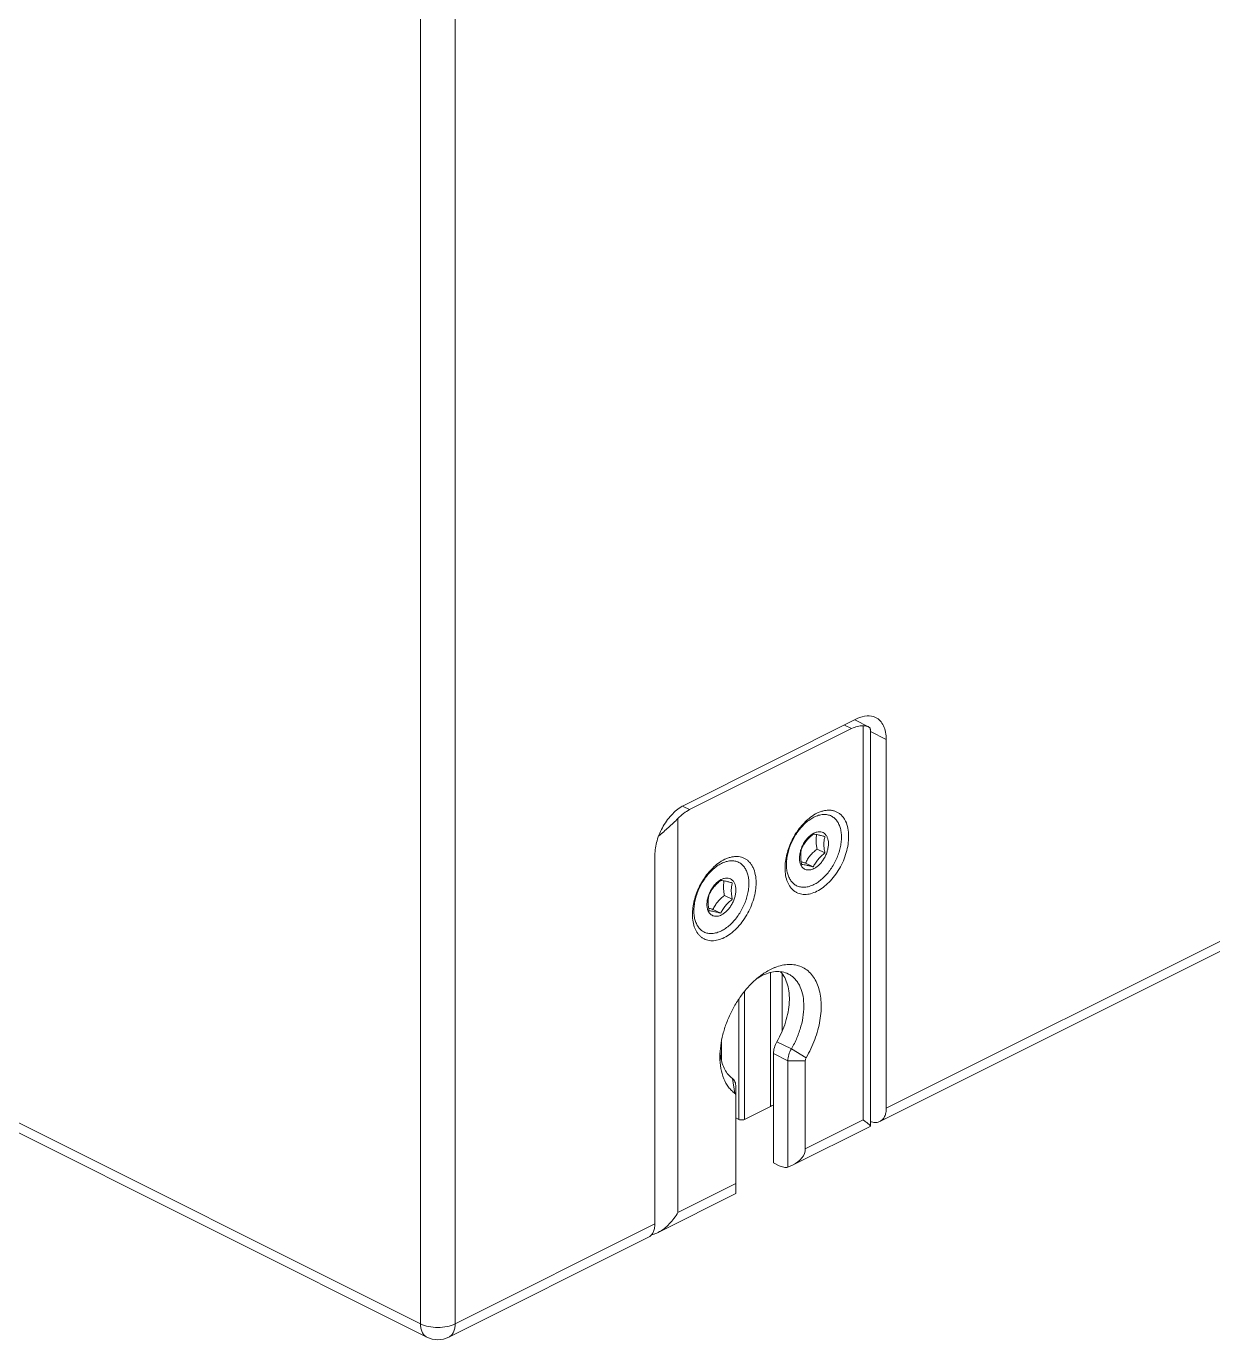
# Model space of a CAD drawing. Header units: millimetres. Extents: x 1177 to 4296, y 93 to 2298.
# Drawn here: x 3790.6 to 3935.6, y 1076.6 to 1237 of the extents above; entities that cross this region are included whole.
import ezdxf

# ---------------------------------------------------------------- set-up
doc = ezdxf.new("R2010")
doc.units = ezdxf.units.MM
doc.header["$LTSCALE"] = 0.1
doc.layers.get('0').update_dxf_attribs({"lineweight": 13})

msp = doc.modelspace()

# ---------------------------------------------------------------- linework, layer by layer
for p, q in [((3838.8, 1506.33), (3838.8, 1078.51)), ((3843.04, 1506.33), (3843.04, 1078.51)), ((4170.38, 1242.18), (3895.72, 1104.85)), ((4169.6, 1240.56), (3894.94, 1103.23)), ((3838.8, 1078.51), (3592.02, 1201.9)), ((3839.58, 1076.89), (3592.8, 1200.28)), ((3870.97, 1141.84), (3892.18, 1152.45)), ((3891.87, 1152.29), (3893.55, 1151.45)), ((3891.48, 1151.23), (3871.68, 1141.33)), ((3891.48, 1151.23), (3890.61, 1151.66)), ((3892.89, 1103.44), (3892.89, 1151.57)), ((3893.77, 1102.66), (3893.77, 1151.12)), ((3893.77, 1150.86), (3895.72, 1149.88)), ((3895.72, 1149.88), (3895.72, 1104.85)), ((3871.68, 1141.33), (3870.91, 1141.71)), ((3870.26, 1092.12), (3870.26, 1140.26)), ((3888.22, 1136.04), (3887.27, 1136.51)), ((3867.44, 1090.71), (3867.44, 1135.74)), ((3886.8, 1134.33), (3885.85, 1134.81)), ((3876.9, 1130.38), (3875.95, 1130.86)), ((3875.49, 1128.67), (3874.54, 1129.15)), ((3881.58, 1121.41), (3881.58, 1105.08)), ((3882.99, 1121.25), (3882.99, 1114.26)), ((3878.4, 1103.49), (3878.4, 1119.11)), ((3877.69, 1103.49), (3877.69, 1118.15)), ((3875.57, 1110.71), (3875.57, 1112.96)), ((3882.35, 1112.98), (3884.12, 1112.1)), ((3885.93, 1111.02), (3884.12, 1112.1)), ((3875.42, 1111.74), (3875.42, 1111.85)), ((3881.93, 1111.54), (3883.7, 1110.66)), ((3881.93, 1098.19), (3881.93, 1111.54)), ((3885.82, 1110.66), (3883.7, 1110.66)), ((3883.7, 1110.66), (3883.7, 1097.65)), ((3885.82, 1110.66), (3885.82, 1099.9)), ((3877.23, 1106.67), (3876.92, 1108.5)), ((3877.34, 1094.43), (3877.34, 1107.47)), ((3881.58, 1105.08), (3878.4, 1103.49)), ((3877.69, 1103.49), (3877.34, 1103.67)), ((3893.76, 1102.64), (3884.26, 1097.89)), ((3892.89, 1103.44), (3885.82, 1099.9)), ((3882.64, 1097.83), (3881.93, 1098.19)), ((3883.7, 1097.65), (3884.26, 1097.89)), ((3877.34, 1094.43), (3867.84, 1089.68)), ((3877.34, 1095.66), (3870.26, 1092.12)), ((3867.44, 1090.71), (3843.04, 1078.51)), ((3866.66, 1089.09), (3842.26, 1076.89))]:
    msp.add_line(p, q)
for centre, radius, start, end in [((3887.83, 1136.56), 2.13, 116.6099, 120.0733), ((3889.07, 1135.19), 3.98, 158.6971, 159.1186), ((3876.52, 1130.9), 2.13, 116.6099, 120.0733), ((3877.75, 1129.53), 3.98, 158.6971, 159.1186), ((3884.4, 1116.25), 6.23, 111.4342, 112.1191), ((3883.47, 1115.19), 6.55, 118.0702, 122.9564), ((3894.53, 1105.13), 2.04, 248.2596, 252.7414), ((3840.92, 1079.57), 3, 243.4349, 296.5651)]:
    msp.add_arc(centre, radius, start, end)
msp.add_ellipse((3881.58, 1099.9), major_axis=(4.24, 0), ratio=0.612372, start_param=-0.886076, end_param=0)
for points, knots in [([(3892.18, 1152.45), (3892.55, 1152.63), (3893.3, 1152.88), (3894.1, 1152.75), (3894.42, 1152.59)], [0, 0, 0, 0, 0.536339, 1, 1, 1, 1]), ([(3894.42, 1152.59), (3894.62, 1152.49), (3895.01, 1152.19), (3895.42, 1151.56), (3895.67, 1150.77), (3895.72, 1150.19), (3895.72, 1149.88)], [0, 0, 0, 0, 0.217166, 0.450361, 0.71044, 1, 1, 1, 1]), ([(3892.89, 1151.57), (3892.66, 1151.58), (3892.17, 1151.52), (3891.71, 1151.34), (3891.48, 1151.23)], [0, 0, 0, 0, 0.474407, 1, 1, 1, 1]), ([(3893.55, 1151.45), (3893.51, 1151.47), (3893.42, 1151.5), (3893.27, 1151.54), (3893.09, 1151.56), (3892.96, 1151.57), (3892.89, 1151.57)], [0, 0, 0, 0, 0.190643, 0.417849, 0.686895, 1, 1, 1, 1]), ([(3893.77, 1151.12), (3893.77, 1151.15), (3893.76, 1151.22), (3893.72, 1151.31), (3893.65, 1151.39), (3893.58, 1151.43), (3893.55, 1151.45)], [0, 0, 0, 0, 0.239823, 0.471372, 0.716781, 1, 1, 1, 1]), ([(3867.44, 1135.74), (3867.44, 1136.35), (3867.64, 1137.6), (3868.4, 1139.35), (3869.51, 1140.84), (3870.47, 1141.59), (3870.97, 1141.84)], [0, 0, 0, 0, 0.246823, 0.511783, 0.770296, 1, 1, 1, 1]), ([(3871.68, 1141.33), (3871.42, 1141.2), (3870.92, 1140.88), (3870.48, 1140.48), (3870.26, 1140.26)], [0, 0, 0, 0, 0.479186, 1, 1, 1, 1]), ([(3886.46, 1140.39), (3886.72, 1140.59), (3887.14, 1140.86), (3887.73, 1141.1), (3888.16, 1141.21), (3888.57, 1141.27), (3888.97, 1141.26), (3889.35, 1141.18), (3889.7, 1141.04), (3890.02, 1140.85), (3890.31, 1140.59), (3890.56, 1140.27), (3890.84, 1139.78), (3891.07, 1139.03), (3891.12, 1138.39), (3891.12, 1138.06)], [0, 0, 0, 0, 0.144612, 0.211412, 0.27455, 0.334338, 0.391316, 0.446257, 0.500124, 0.553991, 0.608933, 0.665912, 0.725701, 0.855382, 1, 1, 1, 1]), ([(3870.26, 1140.26), (3870.08, 1140.07), (3869.7, 1139.7), (3868.92, 1138.99), (3868.32, 1138.46), (3867.93, 1138.12)], [0, 0, 0, 0, 0.249361, 0.506132, 1, 1, 1, 1]), ([(3883.35, 1134.17), (3883.35, 1134.45), (3883.39, 1135.03), (3883.56, 1135.9), (3883.83, 1136.77), (3884.21, 1137.63), (3884.67, 1138.44), (3885.2, 1139.19), (3885.8, 1139.85), (3886.23, 1140.23), (3886.46, 1140.39)], [0, 0, 0, 0, 0.117243, 0.240994, 0.369309, 0.5, 0.630689, 0.75901, 0.882749, 1, 1, 1, 1]), ([(3886.88, 1140.41), (3886.7, 1140.32), (3886.35, 1140.1), (3885.85, 1139.71), (3885.37, 1139.23), (3884.78, 1138.5), (3884.29, 1137.67), (3883.92, 1136.78), (3883.71, 1136.1), (3883.57, 1135.43), (3883.51, 1134.77), (3883.53, 1134.15), (3883.63, 1133.58), (3883.8, 1133.07), (3884.05, 1132.63), (3884.37, 1132.28), (3884.62, 1132.11), (3884.76, 1132.04)], [0, 0, 0, 0, 0.059827, 0.123763, 0.191228, 0.261479, 0.406334, 0.479009, 0.550381, 0.619462, 0.685388, 0.747484, 0.805341, 0.858897, 0.908524, 0.955103, 1, 1, 1, 1]), ([(3886.88, 1140.41), (3887.06, 1140.5), (3887.43, 1140.65), (3887.99, 1140.75), (3888.44, 1140.73), (3888.78, 1140.64), (3888.93, 1140.58), (3889.01, 1140.54)], [0, 0, 0, 0, 0.279055, 0.535047, 0.772465, 0.886915, 1, 1, 1, 1]), ([(3889.01, 1140.54), (3889.14, 1140.47), (3889.4, 1140.3), (3889.71, 1139.95), (3889.96, 1139.51), (3890.13, 1139), (3890.23, 1138.43), (3890.25, 1137.81), (3890.19, 1137.16), (3890.05, 1136.48), (3889.84, 1135.8), (3889.47, 1134.92), (3888.98, 1134.08), (3888.39, 1133.35), (3887.91, 1132.88), (3887.41, 1132.48), (3887.06, 1132.27), (3886.88, 1132.18)], [0, 0, 0, 0, 0.044897, 0.091476, 0.141103, 0.194659, 0.252516, 0.314612, 0.380538, 0.449619, 0.520991, 0.593666, 0.738521, 0.808772, 0.876237, 0.940173, 1, 1, 1, 1]), ([(3891.12, 1138.06), (3891.12, 1137.74), (3891.07, 1137.07), (3890.85, 1136.07), (3890.49, 1135.07), (3890.01, 1134.12), (3889.42, 1133.23), (3888.75, 1132.46), (3888.03, 1131.82), (3887.27, 1131.34), (3886.51, 1131.04), (3885.88, 1130.95), (3885.4, 1130.99), (3885.07, 1131.07), (3884.76, 1131.19), (3884.48, 1131.37), (3884.22, 1131.59), (3883.91, 1131.95), (3883.6, 1132.51), (3883.39, 1133.3), (3883.35, 1133.87), (3883.35, 1134.17)], [0, 0, 0, 0, 0.068684, 0.141534, 0.217028, 0.293412, 0.36886, 0.441621, 0.510182, 0.573445, 0.630935, 0.683047, 0.707566, 0.731385, 0.754843, 0.778311, 0.802158, 0.826721, 0.878956, 0.936593, 1, 1, 1, 1]), ([(3885.36, 1136.64), (3885.43, 1136.82), (3885.61, 1137.19), (3885.94, 1137.68), (3886.32, 1138.09), (3886.62, 1138.31), (3886.77, 1138.4)], [0, 0, 0, 0, 0.264274, 0.524832, 0.772497, 1, 1, 1, 1]), ([(3885.39, 1136.62), (3885.47, 1136.78), (3885.64, 1137.1), (3885.96, 1137.55), (3886.36, 1137.97), (3886.65, 1138.21), (3886.8, 1138.33)], [0, 0, 0, 0, 0.238829, 0.485903, 0.740658, 1, 1, 1, 1]), ([(3886.8, 1138.33), (3887, 1138.32), (3887.33, 1138.27), (3887.79, 1138.15), (3888.07, 1138.08), (3888.22, 1138.04)], [0, 0, 0, 0, 0.405706, 0.683587, 1, 1, 1, 1]), ([(3886.88, 1138.46), (3886.99, 1138.51), (3887.21, 1138.6), (3887.55, 1138.65), (3887.87, 1138.6), (3888.14, 1138.46), (3888.37, 1138.23), (3888.53, 1137.93), (3888.63, 1137.57), (3888.66, 1137.16), (3888.62, 1136.73), (3888.52, 1136.27), (3888.36, 1135.82), (3888.14, 1135.38), (3887.87, 1134.98), (3887.57, 1134.63), (3887.24, 1134.34), (3887, 1134.19), (3886.88, 1134.13)], [0, 0, 0, 0, 0.057513, 0.109649, 0.157869, 0.204666, 0.252959, 0.305217, 0.362878, 0.426312, 0.495025, 0.567905, 0.643431, 0.719848, 0.795328, 0.868118, 0.936712, 1, 1, 1, 1]), ([(3887.21, 1138.28), (3887.18, 1138.15), (3887.14, 1137.87), (3887.13, 1137.43), (3887.18, 1136.98), (3887.23, 1136.67), (3887.27, 1136.51)], [0, 0, 0, 0, 0.229743, 0.474013, 0.732073, 1, 1, 1, 1]), ([(3888.22, 1138.04), (3888.18, 1137.89), (3888.11, 1137.58), (3888.08, 1137.09), (3888.12, 1136.57), (3888.18, 1136.22), (3888.22, 1136.04)], [0, 0, 0, 0, 0.226709, 0.469137, 0.72839, 1, 1, 1, 1]), ([(3885.28, 1134.57), (3885.22, 1134.71), (3885.13, 1135.01), (3885.1, 1135.52), (3885.17, 1136.06), (3885.28, 1136.43), (3885.35, 1136.61)], [0, 0, 0, 0, 0.214292, 0.45515, 0.719428, 1, 1, 1, 1]), ([(3885.39, 1134.62), (3885.35, 1134.8), (3885.29, 1135.16), (3885.25, 1135.68), (3885.28, 1136.17), (3885.35, 1136.48), (3885.39, 1136.62)], [0, 0, 0, 0, 0.27161, 0.530864, 0.773291, 1, 1, 1, 1]), ([(3887.27, 1136.51), (3887.11, 1136.39), (3886.82, 1136.15), (3886.43, 1135.74), (3886.1, 1135.29), (3885.93, 1134.97), (3885.85, 1134.81)], [0, 0, 0, 0, 0.25934, 0.514098, 0.761174, 1, 1, 1, 1]), ([(3888.22, 1136.04), (3888.07, 1135.92), (3887.77, 1135.67), (3887.38, 1135.26), (3887.05, 1134.81), (3886.88, 1134.49), (3886.8, 1134.33)], [0, 0, 0, 0, 0.259343, 0.514097, 0.761172, 1, 1, 1, 1]), ([(3872.03, 1128.51), (3872.03, 1128.79), (3872.07, 1129.37), (3872.24, 1130.24), (3872.52, 1131.12), (3872.89, 1131.97), (3873.35, 1132.78), (3873.89, 1133.53), (3874.48, 1134.19), (3874.92, 1134.57), (3875.14, 1134.74)], [0, 0, 0, 0, 0.117243, 0.240994, 0.369309, 0.5, 0.630689, 0.75901, 0.882749, 1, 1, 1, 1]), ([(3875.57, 1134.75), (3875.39, 1134.66), (3875.04, 1134.45), (3874.54, 1134.05), (3874.06, 1133.57), (3873.47, 1132.84), (3872.98, 1132.01), (3872.6, 1131.12), (3872.39, 1130.44), (3872.26, 1129.77), (3872.2, 1129.12), (3872.22, 1128.49), (3872.31, 1127.92), (3872.49, 1127.41), (3872.74, 1126.98), (3873.05, 1126.63), (3873.31, 1126.45), (3873.44, 1126.39)], [0, 0, 0, 0, 0.059827, 0.123763, 0.191228, 0.261479, 0.406334, 0.479009, 0.550381, 0.619462, 0.685388, 0.747484, 0.805341, 0.858897, 0.908524, 0.955103, 1, 1, 1, 1]), ([(3875.14, 1134.74), (3875.41, 1134.94), (3875.83, 1135.2), (3876.42, 1135.44), (3876.84, 1135.56), (3877.26, 1135.61), (3877.66, 1135.6), (3878.03, 1135.53), (3878.39, 1135.39), (3878.71, 1135.19), (3878.99, 1134.93), (3879.24, 1134.62), (3879.52, 1134.12), (3879.76, 1133.37), (3879.81, 1132.74), (3879.81, 1132.4)], [0, 0, 0, 0, 0.144612, 0.211412, 0.27455, 0.334338, 0.391316, 0.446257, 0.500124, 0.553991, 0.608933, 0.665912, 0.725701, 0.855382, 1, 1, 1, 1]), ([(3875.57, 1134.75), (3875.75, 1134.84), (3876.12, 1134.99), (3876.68, 1135.09), (3877.13, 1135.07), (3877.46, 1134.99), (3877.62, 1134.92), (3877.69, 1134.88)], [0, 0, 0, 0, 0.279055, 0.535047, 0.772465, 0.886915, 1, 1, 1, 1]), ([(3877.69, 1134.88), (3877.83, 1134.82), (3878.08, 1134.65), (3878.4, 1134.29), (3878.65, 1133.86), (3878.82, 1133.35), (3878.92, 1132.78), (3878.94, 1132.16), (3878.88, 1131.5), (3878.74, 1130.83), (3878.53, 1130.15), (3878.16, 1129.26), (3877.67, 1128.43), (3877.08, 1127.7), (3876.6, 1127.22), (3876.1, 1126.82), (3875.75, 1126.61), (3875.57, 1126.52)], [0, 0, 0, 0, 0.044897, 0.091476, 0.141103, 0.194659, 0.252516, 0.314612, 0.380538, 0.449619, 0.520991, 0.593666, 0.738521, 0.808772, 0.876237, 0.940173, 1, 1, 1, 1]), ([(3886.88, 1134.13), (3886.8, 1134.09), (3886.64, 1134.02), (3886.39, 1133.96), (3886.16, 1133.95), (3885.93, 1133.98), (3885.73, 1134.06), (3885.55, 1134.19), (3885.39, 1134.36), (3885.32, 1134.5), (3885.28, 1134.57)], [0, 0, 0, 0, 0.143544, 0.27724, 0.402179, 0.520759, 0.636199, 0.752235, 0.872513, 1, 1, 1, 1]), ([(3885.85, 1134.81), (3885.81, 1134.82), (3885.63, 1134.87), (3885.46, 1134.91), (3885.33, 1134.95)], [0, 0, 0, 0, 0.260801, 1, 1, 1, 1]), ([(3886.8, 1134.33), (3886.66, 1134.37), (3886.38, 1134.45), (3885.91, 1134.56), (3885.58, 1134.61), (3885.39, 1134.62)], [0, 0, 0, 0, 0.316413, 0.594294, 1, 1, 1, 1]), ([(3875.57, 1132.8), (3875.68, 1132.86), (3875.9, 1132.94), (3876.24, 1132.99), (3876.55, 1132.94), (3876.83, 1132.8), (3877.06, 1132.58), (3877.22, 1132.27), (3877.32, 1131.91), (3877.35, 1131.51), (3877.31, 1131.07), (3877.21, 1130.62), (3877.05, 1130.16), (3876.83, 1129.73), (3876.56, 1129.32), (3876.26, 1128.97), (3875.93, 1128.68), (3875.69, 1128.53), (3875.57, 1128.47)], [0, 0, 0, 0, 0.057513, 0.109649, 0.157869, 0.204666, 0.252959, 0.305217, 0.362878, 0.426312, 0.495025, 0.567905, 0.643431, 0.719848, 0.795328, 0.868118, 0.936712, 1, 1, 1, 1]), ([(3879.81, 1132.4), (3879.81, 1132.08), (3879.76, 1131.41), (3879.53, 1130.41), (3879.17, 1129.42), (3878.69, 1128.46), (3878.11, 1127.58), (3877.44, 1126.8), (3876.71, 1126.16), (3875.96, 1125.68), (3875.2, 1125.38), (3874.56, 1125.3), (3874.09, 1125.33), (3873.76, 1125.41), (3873.45, 1125.54), (3873.16, 1125.71), (3872.91, 1125.93), (3872.6, 1126.29), (3872.29, 1126.85), (3872.08, 1127.64), (3872.03, 1128.22), (3872.03, 1128.51)], [0, 0, 0, 0, 0.068684, 0.141534, 0.217028, 0.293412, 0.36886, 0.441621, 0.510182, 0.573445, 0.630935, 0.683047, 0.707566, 0.731385, 0.754843, 0.778311, 0.802158, 0.826721, 0.878956, 0.936593, 1, 1, 1, 1]), ([(3874.05, 1130.98), (3874.12, 1131.17), (3874.29, 1131.53), (3874.63, 1132.02), (3875.01, 1132.43), (3875.3, 1132.65), (3875.45, 1132.74)], [0, 0, 0, 0, 0.264274, 0.524832, 0.772497, 1, 1, 1, 1]), ([(3874.08, 1130.97), (3874.15, 1131.13), (3874.33, 1131.45), (3874.65, 1131.9), (3875.04, 1132.31), (3875.34, 1132.56), (3875.49, 1132.67)], [0, 0, 0, 0, 0.238829, 0.485903, 0.740658, 1, 1, 1, 1]), ([(3875.49, 1132.67), (3875.69, 1132.66), (3876.01, 1132.61), (3876.48, 1132.5), (3876.76, 1132.42), (3876.9, 1132.38)], [0, 0, 0, 0, 0.405706, 0.683587, 1, 1, 1, 1]), ([(3875.9, 1132.62), (3875.87, 1132.49), (3875.83, 1132.21), (3875.82, 1131.78), (3875.86, 1131.32), (3875.92, 1131.01), (3875.95, 1130.86)], [0, 0, 0, 0, 0.229743, 0.474013, 0.732073, 1, 1, 1, 1]), ([(3876.9, 1132.38), (3876.86, 1132.23), (3876.8, 1131.92), (3876.77, 1131.43), (3876.8, 1130.91), (3876.87, 1130.56), (3876.9, 1130.38)], [0, 0, 0, 0, 0.226709, 0.469137, 0.72839, 1, 1, 1, 1]), ([(3884.76, 1132.04), (3884.83, 1132.01), (3884.99, 1131.94), (3885.32, 1131.86), (3885.77, 1131.83), (3886.33, 1131.94), (3886.7, 1132.09), (3886.88, 1132.18)], [0, 0, 0, 0, 0.113085, 0.227535, 0.464953, 0.720945, 1, 1, 1, 1]), ([(3873.97, 1128.91), (3873.9, 1129.05), (3873.81, 1129.36), (3873.79, 1129.86), (3873.86, 1130.41), (3873.97, 1130.77), (3874.04, 1130.95)], [0, 0, 0, 0, 0.214292, 0.45515, 0.719428, 1, 1, 1, 1]), ([(3874.08, 1128.97), (3874.04, 1129.15), (3873.98, 1129.5), (3873.94, 1130.02), (3873.97, 1130.51), (3874.04, 1130.82), (3874.08, 1130.97)], [0, 0, 0, 0, 0.27161, 0.530864, 0.773291, 1, 1, 1, 1]), ([(3875.95, 1130.86), (3875.8, 1130.74), (3875.51, 1130.49), (3875.11, 1130.08), (3874.79, 1129.63), (3874.62, 1129.31), (3874.54, 1129.15)], [0, 0, 0, 0, 0.25934, 0.514098, 0.761174, 1, 1, 1, 1]), ([(3876.9, 1130.38), (3876.75, 1130.26), (3876.46, 1130.02), (3876.06, 1129.6), (3875.74, 1129.15), (3875.57, 1128.83), (3875.49, 1128.67)], [0, 0, 0, 0, 0.259343, 0.514097, 0.761172, 1, 1, 1, 1]), ([(3875.57, 1128.47), (3875.49, 1128.43), (3875.33, 1128.36), (3875.08, 1128.3), (3874.84, 1128.29), (3874.62, 1128.33), (3874.42, 1128.41), (3874.23, 1128.54), (3874.08, 1128.71), (3874, 1128.84), (3873.97, 1128.91)], [0, 0, 0, 0, 0.143544, 0.27724, 0.402179, 0.520759, 0.636199, 0.752235, 0.872513, 1, 1, 1, 1]), ([(3874.54, 1129.15), (3874.49, 1129.16), (3874.32, 1129.21), (3874.14, 1129.26), (3874.01, 1129.29)], [0, 0, 0, 0, 0.260801, 1, 1, 1, 1]), ([(3875.49, 1128.67), (3875.34, 1128.72), (3875.07, 1128.79), (3874.6, 1128.9), (3874.27, 1128.96), (3874.08, 1128.97)], [0, 0, 0, 0, 0.316413, 0.594294, 1, 1, 1, 1]), ([(3873.44, 1126.39), (3873.52, 1126.35), (3873.67, 1126.29), (3874, 1126.2), (3874.46, 1126.18), (3875.02, 1126.28), (3875.38, 1126.43), (3875.57, 1126.52)], [0, 0, 0, 0, 0.113085, 0.227535, 0.464953, 0.720945, 1, 1, 1, 1]), ([(3880.34, 1121.04), (3880.48, 1121.14), (3881.02, 1121.52), (3881.6, 1121.84), (3882.05, 1122.03)], [0, 0, 0, 0, 0.262343, 1, 1, 1, 1]), ([(3882.12, 1122.05), (3882.4, 1122.16), (3882.96, 1122.34), (3883.81, 1122.45), (3884.62, 1122.38), (3885.36, 1122.15), (3886.03, 1121.76), (3886.61, 1121.21), (3887.08, 1120.52), (3887.43, 1119.7), (3887.66, 1118.78), (3887.78, 1117.77), (3887.76, 1116.69), (3887.63, 1115.56), (3887.37, 1114.4), (3886.87, 1112.85), (3886.34, 1111.73), (3885.93, 1111.02)], [0, 0, 0, 0, 0.058031, 0.112119, 0.163085, 0.212178, 0.260945, 0.31099, 0.363703, 0.420084, 0.480688, 0.545656, 0.614788, 0.687608, 0.763436, 0.841427, 1, 1, 1, 1]), ([(3875.39, 1111.14), (3875.39, 1111.59), (3875.46, 1112.51), (3875.73, 1113.89), (3876.17, 1115.28), (3876.76, 1116.64), (3877.5, 1117.94), (3878.35, 1119.12), (3879.29, 1120.17), (3879.98, 1120.77), (3880.34, 1121.04)], [0, 0, 0, 0, 0.117251, 0.240989, 0.369311, 0.5, 0.630689, 0.759011, 0.882749, 1, 1, 1, 1]), ([(3880.39, 1120.98), (3880.68, 1121.13), (3881.26, 1121.38), (3882.15, 1121.57), (3883, 1121.54), (3883.52, 1121.37), (3883.76, 1121.25)], [0, 0, 0, 0, 0.280687, 0.53723, 0.774185, 1, 1, 1, 1]), ([(3882.35, 1112.98), (3882.57, 1113.36), (3882.97, 1114.14), (3883.43, 1115.35), (3883.74, 1116.57), (3883.89, 1117.77), (3883.87, 1118.89), (3883.69, 1119.92), (3883.35, 1120.81), (3883, 1121.31), (3882.8, 1121.52)], [0, 0, 0, 0, 0.14497, 0.28872, 0.428374, 0.561355, 0.685628, 0.799971, 0.904299, 1, 1, 1, 1]), ([(3883.76, 1121.25), (3883.9, 1121.18), (3884.17, 1121.01), (3884.53, 1120.7), (3884.84, 1120.32), (3885.21, 1119.71), (3885.53, 1118.81), (3885.68, 1117.58), (3885.61, 1116.24), (3885.32, 1114.84), (3884.83, 1113.44), (3884.38, 1112.54), (3884.12, 1112.1)], [0, 0, 0, 0, 0.046283, 0.093395, 0.142088, 0.192979, 0.302789, 0.424718, 0.558137, 0.700803, 0.849389, 1, 1, 1, 1]), ([(3881.93, 1111.54), (3881.93, 1111.78), (3882.02, 1112.29), (3882.22, 1112.76), (3882.35, 1112.98)], [0, 0, 0, 0, 0.482268, 1, 1, 1, 1]), ([(3884.12, 1112.1), (3883.99, 1111.87), (3883.78, 1111.41), (3883.7, 1110.9), (3883.7, 1110.66)], [0, 0, 0, 0, 0.517732, 1, 1, 1, 1]), ([(3877.23, 1106.67), (3877.08, 1106.77), (3876.8, 1107.01), (3876.3, 1107.58), (3875.81, 1108.48), (3875.46, 1109.75), (3875.39, 1110.66), (3875.39, 1111.14)], [0, 0, 0, 0, 0.107518, 0.218291, 0.453752, 0.713745, 1, 1, 1, 1]), ([(3875.47, 1111.14), (3875.46, 1111.19), (3875.43, 1111.41), (3875.41, 1111.63), (3875.4, 1111.79)], [0, 0, 0, 0, 0.245252, 1, 1, 1, 1]), ([(3876.92, 1108.5), (3876.73, 1108.63), (3876.37, 1108.96), (3875.95, 1109.58), (3875.64, 1110.32), (3875.51, 1110.86), (3875.47, 1111.14)], [0, 0, 0, 0, 0.226142, 0.465105, 0.722105, 1, 1, 1, 1]), ([(3885.93, 1111.02), (3885.89, 1110.96), (3885.84, 1110.84), (3885.82, 1110.72), (3885.82, 1110.66)], [0, 0, 0, 0, 0.517734, 1, 1, 1, 1]), ([(3877.34, 1107.47), (3877.34, 1107.58), (3877.32, 1107.79), (3877.24, 1108.08), (3877.11, 1108.32), (3876.98, 1108.45), (3876.92, 1108.5)], [0, 0, 0, 0, 0.286436, 0.54659, 0.782208, 1, 1, 1, 1]), ([(3877.34, 1106.41), (3877.34, 1106.44), (3877.33, 1106.49), (3877.31, 1106.57), (3877.28, 1106.63), (3877.25, 1106.66), (3877.23, 1106.67)], [0, 0, 0, 0, 0.286344, 0.5466, 0.782263, 1, 1, 1, 1]), ([(3881.93, 1105.19), (3881.9, 1105.19), (3881.78, 1105.16), (3881.66, 1105.12), (3881.58, 1105.08)], [0, 0, 0, 0, 0.266771, 1, 1, 1, 1]), ([(3894.94, 1103.23), (3895.06, 1103.29), (3895.29, 1103.47), (3895.54, 1103.85), (3895.69, 1104.32), (3895.72, 1104.67), (3895.72, 1104.85)], [0, 0, 0, 0, 0.217025, 0.450305, 0.710745, 1, 1, 1, 1]), ([(3878.4, 1103.49), (3878.35, 1103.46), (3878.23, 1103.43), (3878.04, 1103.41), (3877.86, 1103.43), (3877.74, 1103.46), (3877.69, 1103.49)], [0, 0, 0, 0, 0.235399, 0.5, 0.764601, 1, 1, 1, 1]), ([(3892.89, 1103.44), (3893.01, 1103.35), (3893.18, 1103.22), (3893.39, 1103.06), (3893.52, 1102.95), (3893.62, 1102.86), (3893.7, 1102.78), (3893.75, 1102.72), (3893.77, 1102.68), (3893.77, 1102.67), (3893.77, 1102.66)], [0, 0, 0, 0, 0.378415, 0.539105, 0.679093, 0.796809, 0.890421, 0.95816, 0.982145, 1, 1, 1, 1]), ([(3893.77, 1102.66), (3893.77, 1102.66), (3893.77, 1102.64), (3893.76, 1102.64), (3893.76, 1102.64)], [0, 0, 0, 0, 0.496036, 1, 1, 1, 1]), ([(3893.92, 1103.18), (3894.1, 1103.13), (3894.45, 1103.07), (3894.79, 1103.15), (3894.94, 1103.23)], [0, 0, 0, 0, 0.524817, 1, 1, 1, 1]), ([(3882.64, 1097.83), (3882.81, 1097.75), (3883.08, 1097.65), (3883.45, 1097.62), (3883.62, 1097.63), (3883.7, 1097.65)], [0, 0, 0, 0, 0.530086, 0.77123, 1, 1, 1, 1]), ([(3867.84, 1089.68), (3868.09, 1089.81), (3868.58, 1090.12), (3869.22, 1090.7), (3869.79, 1091.38), (3870.12, 1091.87), (3870.26, 1092.12)], [0, 0, 0, 0, 0.243379, 0.493524, 0.746611, 1, 1, 1, 1]), ([(3866.66, 1089.09), (3866.78, 1089.15), (3867.01, 1089.32), (3867.26, 1089.7), (3867.41, 1090.18), (3867.44, 1090.53), (3867.44, 1090.71)], [0, 0, 0, 0, 0.217025, 0.450305, 0.710745, 1, 1, 1, 1]), ([(3866.98, 1089.4), (3867.05, 1089.41), (3867.35, 1089.46), (3867.64, 1089.58), (3867.84, 1089.68)], [0, 0, 0, 0, 0.242916, 1, 1, 1, 1]), ([(3838.8, 1078.51), (3838.8, 1078.33), (3838.83, 1077.98), (3838.98, 1077.51), (3839.22, 1077.13), (3839.46, 1076.95), (3839.58, 1076.89)], [0, 0, 0, 0, 0.289238, 0.549627, 0.782936, 1, 1, 1, 1]), ([(3843.04, 1078.51), (3842.73, 1078.36), (3842.03, 1078.14), (3840.92, 1078.04), (3839.81, 1078.14), (3839.1, 1078.36), (3838.8, 1078.51)], [0, 0, 0, 0, 0.23537, 0.5, 0.76463, 1, 1, 1, 1]), ([(3842.26, 1076.89), (3842.38, 1076.95), (3842.61, 1077.13), (3842.86, 1077.51), (3843.01, 1077.98), (3843.04, 1078.33), (3843.04, 1078.51)], [0, 0, 0, 0, 0.217064, 0.450373, 0.710762, 1, 1, 1, 1])]:
    msp.add_open_spline(points, degree=3, knots=knots)

doc.saveas('drawing.dxf')
